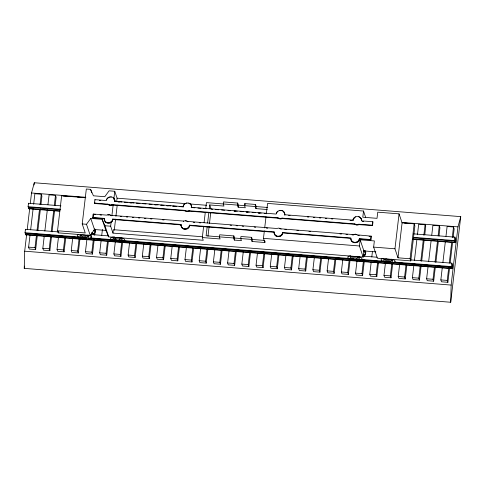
<?xml version="1.0" encoding="UTF-8"?>
<svg xmlns="http://www.w3.org/2000/svg" width="485" height="485" viewBox="0 0 485 485"><rect width="100%" height="100%" fill="white"/><g stroke="black" fill="none" stroke-linecap="round" stroke-linejoin="round"><path stroke-width="0.73" d="M30.294 203.427L31.519 192.975L34.296 182.748L460.75 216.631L450.704 302.252L24.25 268.369L24.686 251.194L26.614 234.776M450.704 302.252L451.141 285.077L457.973 226.859L460.75 216.631M410.383 259.881L451.899 263.179L452.323 265.829L452.481 264.913L452.602 265.283L452.202 268.708L25.747 234.825L25.626 234.455L25.705 233.315L81.559 237.753M59.752 211.254L28.803 208.792L28.76 207.283M452.202 268.708L451.85 266.271L451.687 267.18L392.062 262.446M412.99 239.323L455.257 242.682L454.9 240.239L454.742 241.154L454.548 240.572L454.948 237.147L413.438 233.849M81.092 237.735L25.238 233.297L25.044 232.721L25.444 229.296L58.655 231.933M60.746 209.847L28.288 207.271L28.094 206.689L28.5 203.263L60.952 205.846M25.747 234.825L25.911 233.455M27.227 229.55L29.682 208.647M24.25 268.369L24.517 266.113M34.035 185.003L34.296 182.748M37.321 235.255L35.641 249.551L29.245 249.041L28.609 247.15L30.021 235.11M30.64 229.841L33.113 208.774M33.641 204.258L34.878 193.721L41.273 194.23L41.91 196.128L40.94 204.403M35.641 249.551L35.005 247.659L36.417 235.619M37.036 230.351L39.509 209.284M40.037 204.767L41.273 194.23M37.848 230.739L40.413 208.92M51.537 236.383L49.858 250.678L43.462 250.175L42.825 248.278L44.238 236.237M44.856 230.969L47.324 209.902M47.942 204.634L49.094 194.855L55.49 195.358L56.127 197.256L55.157 205.531M49.858 250.678L49.221 248.787L50.634 236.747M51.252 231.478L53.726 210.411M54.338 205.143L55.49 195.358M52.065 231.866L54.538 210.799M266.35 213.818L267.568 203.415L363.52 211.042L362.798 217.201L377.015 218.335L377.736 212.169L399.058 213.861L402.089 222.876L414.172 223.834L414.881 225.937L410.783 260.869L377.378 258.214L373.638 247.101L374.359 240.936L360.143 239.808L363.883 250.921L363.162 257.086L108.713 236.868L104.972 225.755L102.141 219.305L90.768 218.402L94.508 229.52L90.234 235.401L58.248 232.861L57.539 230.757L61.637 195.825L85.615 197.728M58.248 232.861L58.424 231.375M65.663 238.268L64.075 251.812L57.673 251.303L57.036 249.405L58.449 237.365M64.075 251.812L63.432 249.914L64.844 237.874M79.964 238.644L78.285 252.94L71.889 252.43L71.253 250.539L72.665 238.499M78.285 252.94L77.648 251.048L79.061 239.008M57.539 230.757L85.257 232.958L82.226 223.949L86.324 189.017L90.592 189.356L93.423 195.801L104.79 196.704L109.07 190.823L114.757 191.272L117.079 198.177L116.679 201.602M94.181 239.772L92.502 254.067L86.106 253.564L85.469 251.666L86.882 239.626M92.841 217.468L104.214 218.371L104.372 219.869L104.354 218.79L92.981 217.886L93.241 214.043L106.567 215.104L108.955 214.6L111.029 215.322L183.524 221.081L185.719 220.699L187.786 221.421L276.632 228.477L278.827 228.095L280.894 228.817L353.395 234.576L355.59 234.194L357.657 234.916L371.146 236.122L370.886 239.966L359.512 239.063L359.373 238.644L370.746 239.548L370.886 239.966M353.201 219.105L353.074 220.578L352.934 220.16C353.365 215.304 361.222 215.213 361.586 220.184L361.44 219.76L361.464 220.839L372.832 221.742L372.577 225.586L359.052 224.646L356.857 225.028L354.79 224.306L282.294 218.547L280.094 218.929L278.026 218.208L189.186 211.151L186.986 211.533L184.918 210.811L112.423 205.052L110.222 205.434L107.991 204.561L94.672 203.506L94.526 203.082L94.927 199.656L106.3 200.56C106.639 196.298 113.411 195.376 114.642 199.559L113.92 198.232M92.981 217.886L93.241 214.043M94.672 203.506L94.83 202.136M91.368 237.511L91.889 233.061M92.502 254.067L91.865 252.176L93.278 240.136M93.896 234.867L94.072 233.364M94.423 230.351L94.599 228.847M94.708 235.255L95.418 229.235M108.307 241.657L106.718 255.201L100.322 254.692L99.686 252.794L101.098 240.754M101.717 235.492L102.42 229.472M106.718 255.201L106.082 253.303L107.494 241.263M203.633 226.398L202.324 237.547L203.245 240.281L112.981 233.109L110.659 226.204L111.18 221.748M111.877 215.801L113.187 204.652M113.799 199.45L114.757 191.272M112.981 233.109L113.381 229.684L202.142 236.741M114.266 230.314L115.563 219.226M115.915 216.274L117.212 205.185M122.608 242.033L120.935 256.329L114.539 255.819L113.896 253.928L115.309 241.888M120.935 256.329L120.292 254.431L121.711 242.397M136.825 243.161L135.145 257.456L128.749 256.947L128.113 255.055L129.525 243.015M135.145 257.456L134.509 255.565L135.921 243.525M150.95 245.04L149.362 258.59L142.966 258.081L142.329 256.183L143.827 243.391M149.362 258.59L148.725 256.692L150.138 244.652M165.258 245.422L163.578 259.717L157.182 259.208L156.546 257.317L157.958 245.277M163.578 259.717L162.942 257.82L164.354 245.78M179.468 246.55L177.795 260.845L171.399 260.336L170.756 258.444L172.169 246.404M177.795 260.845L177.158 258.954L178.571 246.913M193.6 248.429L192.005 261.973L185.609 261.47L184.973 259.572L186.476 246.78M192.005 261.973L191.369 260.081L192.781 248.041M207.901 248.811L206.222 263.106L199.826 262.597L199.189 260.7L200.602 248.666M204.07 222.682L205.288 212.278M205.725 208.562L206.422 202.615L237.462 205.106L238.165 207.21L245.277 207.774L244.567 205.67L244.81 203.615L255.468 204.464L256.177 206.568L255.934 208.623L267.223 209.52M207.18 226.75L206.119 235.771L219.59 236.844M207.622 222.991L208.853 212.466M209.296 208.708L209.738 204.949L223.955 206.083L223.245 203.973L223.488 201.918L237.698 203.051L238.408 205.155L238.165 207.21M207.98 236.225L209.126 226.453M209.478 223.446L210.714 212.921M206.222 263.106L205.585 261.209L206.998 249.169M222.118 249.939L220.439 264.234L214.043 263.725L213.406 261.833L214.819 249.793M202.324 237.547L220.093 238.959L219.384 236.85L219.626 234.801L233.843 235.928L234.552 238.032L234.31 240.087L241.415 240.651L240.712 238.547L240.948 236.492L251.612 237.341L252.321 239.444L252.079 241.5L264.871 242.518L265.034 241.148M220.439 264.234L219.802 262.343L221.215 250.302M236.243 251.818L234.655 265.362L228.259 264.858L227.617 262.961L229.12 250.169M234.31 240.087L233.6 237.983L233.843 235.928M237.462 205.106L237.698 203.051M234.655 265.362L234.019 263.47L235.431 251.43M250.545 252.194L248.866 266.495L242.47 265.986L241.833 264.089L243.246 252.048M248.866 266.495L248.229 264.598L249.642 252.558M252.079 241.5L251.369 239.396L251.612 237.341M255.934 208.623L255.225 206.519L255.468 204.464M264.762 253.328L263.082 267.623L256.686 267.114L256.05 265.222L257.462 253.182M264.871 242.518L263.47 238.347L264.343 230.915M264.689 227.944L265.998 216.795M263.082 267.623L262.446 265.725L263.858 253.691M278.887 255.207L277.299 268.751L270.903 268.241L270.266 266.35L271.764 253.558M277.299 268.751L276.662 266.859L278.16 254.067M293.189 255.583L291.515 269.884L285.119 269.375L284.477 267.477L285.889 255.437M291.515 269.884L290.879 267.987L292.291 255.947M307.405 256.717L305.732 271.012L299.33 270.503L298.693 268.611L300.106 256.571M305.732 271.012L305.089 269.114L306.502 257.074M321.531 258.596L319.942 272.14L313.546 271.63L312.91 269.739L314.413 256.947M319.942 272.14L319.306 270.248L320.809 257.456M335.838 258.972L334.159 273.273L327.763 272.764L327.126 270.866L328.539 258.826M334.159 273.273L333.522 271.376L334.935 259.336M350.055 260.106L348.375 274.401L341.98 273.892L341.337 271.994L342.756 259.96M348.375 274.401L347.739 272.503L349.151 260.463M364.18 261.985L362.592 275.529L356.19 275.019L355.553 273.128L357.057 260.336M363.162 257.086L359.421 245.974L360.143 239.808M362.592 275.529L361.949 273.637L363.453 260.845M363.98 256.329L364.247 254.073M364.514 251.812L364.69 250.308M364.884 255.965L365.15 253.71M365.326 252.2L365.502 250.696M370.746 239.548L371.146 236.122M372.577 225.586L372.832 221.742M378.482 262.361L376.803 276.656L370.407 276.153L369.77 274.255L371.183 262.215M371.801 256.947L372.419 251.685M376.803 276.656L376.166 274.765L377.579 262.724M392.698 263.488L391.019 277.79L384.623 277.281L383.987 275.383L385.399 263.343M391.019 277.79L390.383 275.892L391.795 263.852M410.783 260.869L410.074 258.766L397.991 257.808L394.96 248.793L399.058 213.861M397.991 257.808L402.089 222.876M406.824 265.374L405.236 278.917L398.84 278.408L398.203 276.517L399.701 263.725M405.236 278.917L404.599 277.026L406.097 264.234M410.074 258.766L414.172 223.834M421.125 265.75L419.452 280.045L413.05 279.542L412.414 277.644L413.826 265.604M414.445 260.336L416.918 239.269M417.446 234.752L418.682 224.222L425.084 224.725L425.721 226.622L424.745 234.898M419.452 280.045L418.81 278.154L420.222 266.113M420.841 260.845L423.314 239.778M423.848 235.261L425.084 224.725M421.659 261.233L424.132 240.166M435.342 266.877L433.663 281.179L427.267 280.669L426.63 278.772L428.043 266.732M428.661 261.47L431.135 240.396M431.753 235.128L432.899 225.349L439.295 225.858L439.931 227.75L438.961 236.031M433.663 281.179L433.026 279.281L434.439 267.241M435.057 261.973L437.531 240.906M438.149 235.637L439.295 225.858M435.87 262.367L438.343 241.294M449.468 268.763L447.879 282.306L441.483 281.797L440.847 279.906L442.344 267.114M442.878 262.597L445.351 241.53M445.97 236.262L447.115 226.477L453.511 226.986L454.148 228.884L453.178 237.159M447.879 282.306L447.243 280.409L448.746 267.617M449.274 263.106L451.747 242.033M452.275 237.523L453.511 226.986M450.177 262.743L452.56 242.427M451.687 267.18L451.899 263.179M455.257 242.682L455.657 239.257L455.536 238.887L455.379 239.796L454.948 237.147M25.238 233.297L25.396 232.382M112.738 219.05L112.884 219.469C112.544 223.737 105.772 224.652 104.542 220.469C106.185 224.246 112.393 223.094 112.738 219.05L180.972 224.47L181.135 225.968L180.972 224.47M190.684 204.331L191.405 205.658C190.175 201.475 183.397 202.397 183.063 206.658L114.83 201.239L114.812 200.166L114.969 201.663L114.83 201.239M183.203 207.083L183.33 205.61M189.502 225.149L189.641 225.567C189.308 229.835 182.53 230.751 181.305 226.568C182.948 230.345 189.156 229.193 189.502 225.149L274.08 231.866L274.243 233.364L274.08 231.866M283.792 211.733L284.513 213.054C283.282 208.877 276.505 209.793 276.171 214.061L191.593 207.337L191.569 206.264L191.733 207.762L191.593 207.337M282.609 232.545L282.755 232.964C282.415 237.232 275.644 238.153 274.413 233.97C276.056 237.741 282.264 236.595 282.609 232.545L350.843 237.965C350 243.458 358.949 244.622 359.512 239.063M351.176 240.069C352.819 243.84 359.027 242.694 359.373 238.644M90.234 235.401L86.494 224.288L90.768 218.402M94.526 203.082L107.852 204.143L110.083 205.01L112.277 204.628L184.779 210.387L186.846 211.108L189.041 210.726L277.887 217.789L279.954 218.505L282.149 218.129L354.65 223.888L356.717 224.61L358.912 224.228L372.432 225.161M238.408 205.155L255.225 206.519M256.177 206.568L267.465 207.465M117.079 198.177L185.531 203.615M190.047 203.973L206.592 205.288M31.519 192.975L85.863 197.292M402.12 222.421L457.973 226.859M63.305 195.982L69.707 196.492M77.521 197.11L83.917 197.619M404.472 223.088L410.868 223.597M284.701 214.734L284.84 215.158L284.683 213.661L284.701 214.734L352.934 220.16M118.182 201.724L121.941 202.021M124.202 202.203L127.961 202.5M130.216 202.681L133.981 202.979M136.236 203.154L139.995 203.458M142.25 203.633L146.015 203.936M149.022 204.173L152.029 204.409M154.291 204.591L158.049 204.888M161.056 205.131L164.069 205.367M167.076 205.61L170.835 205.907M173.096 206.089L176.855 206.386M179.11 206.561L182.875 206.865M191.145 207.519L194.909 207.816M197.916 208.059L200.923 208.295M203.185 208.477L206.192 208.714M212.648 209.277L211.157 209.162L209.738 204.949M215.637 209.52L218.62 209.756M221.609 209.993L224.597 210.229M228.332 210.526L230.569 210.702M234.303 210.999L237.292 211.236M240.275 211.478L243.264 211.715M246.253 211.951L249.235 212.187M252.224 212.424L255.213 212.66M258.202 212.897L261.185 213.139M264.919 213.43L266.41 213.552M99.334 200.42L100.759 200.529M117.97 201.899L119.474 202.021M129.968 202.851L131.465 202.972M154.709 204.815L156.212 204.937M160.711 205.294L162.208 205.416M166.707 205.773L168.21 205.889M172.708 206.246L174.206 206.367M227.98 210.642L229.49 210.763M234.025 211.12L235.534 211.242M240.063 211.599L241.572 211.721M246.107 212.078L247.617 212.2M252.145 212.557L253.661 212.679M258.19 213.042L259.699 213.157M264.228 213.521L265.744 213.642M288.593 215.455L290.091 215.576M307.338 216.947L308.836 217.062M313.334 217.419L314.838 217.541M319.336 217.898L320.834 218.02M325.332 218.377L326.829 218.492M331.328 218.85L332.831 218.971M350.073 220.342L351.576 220.463M362.313 221.312L363.738 221.427M28.094 206.689L60.552 209.271M413.79 237.335L454.548 240.572M413.232 237.856L455.215 241.166M28.682 208.429L59.625 210.884M412.862 238.953L455.13 242.312M120.231 216.462L121.741 216.583M126.27 216.94L127.779 217.062M132.314 217.419L133.824 217.541M138.352 217.898L139.862 218.02M144.397 218.383L145.906 218.499M150.435 218.862L151.944 218.984M162.517 219.82L164.027 219.941M193.2 222.257L194.703 222.379M199.226 222.736L200.729 222.857M230.09 225.192L231.6 225.307M236.116 225.67L237.62 225.786M242.142 226.149L243.646 226.265M254.188 227.101L255.692 227.222M266.235 228.059L267.738 228.18M284.816 229.538L286.326 229.66M296.899 230.496L298.408 230.617M308.981 231.46L310.491 231.575M339.943 233.915L341.452 234.037M345.981 234.4L347.496 234.516M352.025 234.879L353.535 235.001L353.395 234.576M94.12 214.522L95.606 214.637M100.043 214.994L101.523 215.11M112.884 219.469L181.117 224.888M189.641 225.567L274.225 232.291M282.755 232.964L350.982 238.39M82.226 223.949L86.494 224.288M104.972 225.755L110.659 226.204M263.47 238.347L359.421 245.974M373.638 247.101L394.96 248.793M234.552 238.032L240.948 238.541M252.321 239.444L264.361 240.402M219.384 236.85L233.6 237.983M240.712 238.547L251.369 239.396M94.508 229.52L105.882 230.423L108.713 236.868M363.883 250.921L375.857 251.873M91.107 234.51L108.47 235.892M362.835 256.098L377.172 257.238M25.044 232.721L80.14 237.098M89.955 237.874L112.599 239.675M123.166 240.512L349.6 258.505M360.919 259.408L383.562 261.203M394.129 262.046L451.493 266.604M89.107 238.347L116.279 240.512M120.056 240.809L353.286 259.342M357.815 259.699L385.739 261.918M391.777 262.397L452.159 267.199M88.64 238.335L115.812 240.493M119.583 240.796L353.565 259.384M358.094 259.742L386.024 261.961M25.626 234.455L452.081 268.338M28.609 247.15L35.005 247.659M42.825 248.278L49.221 248.787M57.036 249.405L63.432 249.914M71.253 250.539L77.648 251.048M85.469 251.666L91.865 252.176M99.686 252.794L106.082 253.303M113.896 253.928L120.292 254.431M128.113 255.055L134.509 255.565M142.329 256.183L148.725 256.692M156.546 257.317L162.942 257.82M170.756 258.444L177.158 258.954M184.973 259.572L191.369 260.081M199.189 260.7L205.585 261.209M213.406 261.833L219.802 262.343M227.617 262.961L234.019 263.47M241.833 264.089L248.229 264.598M256.05 265.222L262.446 265.725M270.266 266.35L276.662 266.859M284.477 267.477L290.879 267.987M298.693 268.611L305.089 269.114M312.91 269.739L319.306 270.248M327.126 270.866L333.522 271.376M341.337 271.994L347.739 272.503M355.553 273.128L361.949 273.637M369.77 274.255L376.166 274.765M383.987 275.383L390.383 275.892M398.203 276.517L404.599 277.026M412.414 277.644L418.81 278.154M426.63 278.772L433.026 279.281M440.847 279.906L447.243 280.409M24.686 251.194L451.141 285.077M357.797 235.334L359.3 235.474M369.043 236.34L371.286 236.547M283.937 212.151L282.985 211.005M190.823 204.755L189.877 203.609M113.26 197.935L114.066 198.656M363.52 211.042L365.623 217.292M361.131 218.735L361.276 219.159L360.555 217.832M359.749 217.11L359.888 217.529L358.767 216.613M358.912 224.228L359.052 224.646M355.481 216.771L355.626 217.189M357.833 224.555L357.978 224.973M354.523 217.353L354.662 217.771L353.886 218.571L353.747 218.147M356.717 224.61L356.857 225.028M355.626 224.379L355.772 224.797M354.65 223.888L354.79 224.306M359.1 239.699L359.246 240.117M356.675 234.425L356.821 234.843M358.56 240.651L358.7 241.075M355.59 234.194L355.729 234.619M357.784 241.451L357.924 241.869M354.468 234.249L354.614 234.667M356.821 242.033L356.966 242.458M355.747 242.361L355.887 242.785M354.626 242.415L354.765 242.833M353.541 242.185L353.68 242.609M352.559 241.694L352.698 242.118M351.752 240.972L351.892 241.391M350.861 239.044L351.316 240.487M282.003 210.514L282.149 210.939M280.918 210.29L281.058 210.708M279.796 210.338L279.942 210.763M282.149 218.129L282.294 218.547M281.076 218.456L281.215 218.874M277.76 211.254L277.905 211.672M279.954 218.505L280.094 218.929M276.983 212.048L277.123 212.472M278.869 218.28L279.008 218.699M276.444 213.006L276.583 213.43M277.887 217.789L278.026 218.208M280.894 228.817L281.039 229.235M282.343 233.6L282.482 234.019M279.918 228.326L280.057 228.744M281.797 234.552L281.943 234.976M281.021 235.352L281.161 235.771M280.063 235.934L280.203 236.359M278.984 236.262L279.124 236.686M277.863 236.316L278.008 236.735M276.777 236.086L276.917 236.51M275.795 235.595L275.941 236.019M274.989 234.873L275.134 235.292M244.81 203.615L245.283 205.016M188.895 203.118L189.041 203.536M186.689 202.942L186.834 203.36M189.041 210.726L189.186 211.151M187.968 211.06L188.107 211.478M184.652 203.852L184.797 204.276M186.846 211.108L186.986 211.533M183.876 204.652L184.015 205.07M185.755 210.884L185.9 211.302M184.779 210.387L184.918 210.811M187.786 221.421L187.931 221.839M189.235 226.198L189.374 226.622M186.81 220.924L186.949 221.348M188.689 227.156L188.829 227.58M185.719 220.699L185.864 221.118M187.913 227.956L188.053 228.374M186.949 228.538L187.095 228.956M183.524 221.081L183.663 221.499M185.876 228.865L186.016 229.284M184.755 228.92L184.894 229.338M183.669 228.69L183.809 229.114M182.687 228.199L182.827 228.617M181.881 227.477L182.02 227.895M111.047 196.789L111.192 197.213M109.925 196.843L110.071 197.262M112.277 204.628L112.423 205.052M108.852 197.171L108.992 197.595M111.204 204.961L111.344 205.379M107.894 197.753L108.034 198.177M110.083 205.01L110.222 205.434M107.112 198.553L107.258 198.971M108.998 204.785L109.137 205.203M106.573 199.511L106.712 199.929M107.852 204.143L107.991 204.561M111.029 215.322L111.168 215.74M112.471 220.099L112.611 220.523M110.046 214.825L110.186 215.249M111.926 221.057L112.071 221.481M108.955 214.6L109.101 215.019L107.979 215.073L107.84 214.649M111.15 221.857L111.289 222.275M110.192 222.439L110.331 222.857M109.113 222.767L109.258 223.185M107.991 222.821L108.137 223.239M106.906 222.591L107.046 223.015M105.924 222.1L106.069 222.518M104.214 218.371L104.354 218.79M105.118 221.378L105.263 221.797M102.141 219.305L105.882 230.423M94.927 199.656L95.072 200.081M90.592 189.356L91.762 192.824M28.5 203.263L28.694 203.845M25.444 229.296L25.638 229.872M284.368 212.636L284.822 214.085M274.104 232.945L274.552 234.388M191.26 205.24L191.714 206.683M180.996 225.543L181.445 226.992M114.502 199.141L114.951 200.584M104.233 219.444L104.681 220.893M391.601 259.166A7.16 2.019 6.7 0 1 393.759 262.409A7.16 2.019 6.7 0 1 383.004 261.421A7.16 2.019 6.7 0 1 383.968 258.463M390.437 259.705A2.376 0.667 6.7 0 1 390.11 259.815M385.951 258.832A2.376 0.667 6.7 0 1 386.133 258.681M392.468 260.184A4.626 1.303 6.7 0 1 390.965 260.548M385.369 259.893A4.626 1.303 6.7 0 1 383.987 259.19M363.895 250.812A10.276 2.898 6.7 0 1 365.678 253.176M363.798 251.636A10.276 2.898 6.7 0 1 363.404 255.14M357.784 256.383A7.16 2.019 6.7 0 1 360.737 259.699A7.16 2.019 6.7 0 1 349.885 258.838A7.16 2.019 6.7 0 1 350.703 255.819M357.366 256.735A2.376 0.667 6.7 0 1 357.172 257.062M352.807 256.547A2.376 0.667 6.7 0 1 352.668 256.365M359.209 257.541A4.626 1.303 6.7 0 1 357.7 257.905M352.11 257.25A4.626 1.303 6.7 0 1 350.722 256.547M120.535 237.535A7.16 2.019 6.7 0 1 123.245 240.918A7.16 2.019 6.7 0 1 112.077 239.754A7.16 2.019 6.7 0 1 114.527 236.904M115.557 237.698A2.376 0.667 6.7 0 1 115.436 237.341M120.116 237.886A2.376 0.667 6.7 0 1 120.098 238.062M121.953 238.693A4.626 1.303 6.7 0 1 119.395 239.099M115.879 238.693A4.626 1.303 6.7 0 1 113.472 237.698M94.642 230.126A10.276 2.898 6.7 0 1 95.163 231.684M93.284 230.139A10.276 2.898 6.7 0 1 91.647 233.873M91.95 232.539A7.16 2.019 6.7 0 1 91.35 233.509M87.827 235.031A7.16 2.019 6.7 0 1 90.337 238.165A7.16 2.019 6.7 0 1 80.164 237.62A7.16 2.019 6.7 0 1 78.837 234.546M86.833 235.419A2.376 0.667 6.7 0 1 86.657 235.564M88.694 236.049A4.626 1.303 6.7 0 1 87.185 236.413M81.595 235.758A4.626 1.303 6.7 0 1 80.207 235.055M386.703 261.53A2.431 0.685 6.7 0 0 390.461 261.409A2.431 0.685 6.7 0 0 386.975 260.366A2.431 0.685 6.7 0 0 386.703 261.53M385.211 261.263A4.626 1.303 6.7 0 0 392.656 261.263A4.626 1.303 6.7 0 0 386.496 259.16A4.626 1.303 6.7 0 0 385.211 261.263M353.438 258.887A2.431 0.685 6.7 0 0 357.196 258.766A2.431 0.685 6.7 0 0 353.711 257.723A2.431 0.685 6.7 0 0 353.438 258.887M351.946 258.62A4.626 1.303 6.7 0 0 359.391 258.62A4.626 1.303 6.7 0 0 353.232 256.517A4.626 1.303 6.7 0 0 351.946 258.62M116.188 240.039A2.431 0.685 6.7 0 0 119.947 239.911A2.431 0.685 6.7 0 0 116.461 238.875A2.431 0.685 6.7 0 0 116.188 240.039M114.696 239.772A4.626 1.303 6.7 0 0 122.141 239.772A4.626 1.303 6.7 0 0 115.982 237.668A4.626 1.303 6.7 0 0 114.696 239.772M82.929 237.395A2.431 0.685 6.7 0 0 86.682 237.268A2.431 0.685 6.7 0 0 83.202 236.231A2.431 0.685 6.7 0 0 82.929 237.395M81.431 237.129A4.626 1.303 6.7 0 0 88.876 237.129A4.626 1.303 6.7 0 0 82.723 235.025A4.626 1.303 6.7 0 0 81.431 237.129"/></g></svg>
